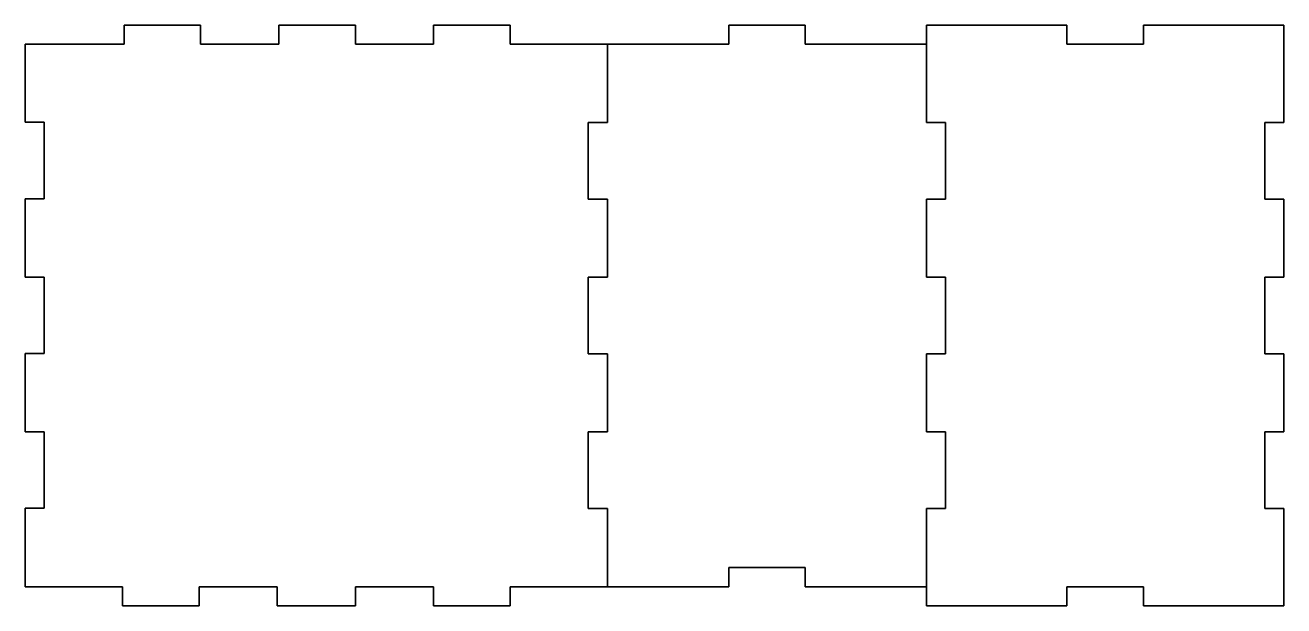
# Model space of a CAD drawing. Header units: millimetres. Extents: x -3 to 194, y -88 to 3.
import ezdxf

# ---------------------------------------------------------------- set-up
doc = ezdxf.new("R2010")
doc.units = ezdxf.units.MM
doc.layers.add('粗实线层', color=7, linetype='Continuous', lineweight=35)

msp = doc.modelspace()

# ---------------------------------------------------------------- linework, layer by layer
at = {"layer": '粗实线层'}
for p, q in [((24.5, 2.968), (12.5, 2.968)), ((12.5, 2.968), (12.5, -0.032)), ((24.5, -0.032), (24.5, 2.968)), ((48.75, 2.968), (36.75, 2.968)), ((36.75, 2.968), (36.75, -0.032)), ((48.75, -0.032), (48.75, 2.968)), ((73, 2.968), (61, 2.968)), ((61, 2.968), (61, -0.032)), ((73, -0.032), (73, 2.968)), ((107.25, -0.032), (107.25, 2.968)), ((107.25, 2.968), (119.25, 2.968)), ((119.25, 2.968), (119.25, -0.032)), ((138.25, -0.032), (138.25, 2.968)), ((138.25, 2.968), (160.25, 2.968)), ((160.25, 2.968), (160.25, -0.032)), ((172.25, -0.032), (172.25, 2.968)), ((172.25, 2.968), (191.25, 2.968)), ((191.25, 2.968), (194.25, 2.968)), ((194.25, 2.968), (194.25, -0.032)), ((0, 0), (-3, 0)), ((-3, 0), (-3, -12.25)), ((12.5, -0.032), (0, -0.032)), ((36.75, -0.032), (24.5, -0.032)), ((61, -0.032), (48.75, -0.032)), ((85.25, -0.032), (73, -0.032)), ((88.25, -0.032), (85.25, -0.032)), ((88.25, -12.282), (88.25, -0.032)), ((88.25, -0.032), (107.25, -0.032)), ((119.25, -0.032), (138.25, -0.032)), ((138.25, -0.032), (138.25, -12.282)), ((160.25, -0.032), (172.25, -0.032)), ((194.25, -0.032), (194.25, -12.282)), ((-3, -12.25), (0, -12.25)), ((0, -12.25), (0, -24.25)), ((85.25, -24.282), (85.25, -12.282)), ((85.25, -12.282), (88.25, -12.282)), ((138.25, -12.282), (141.25, -12.282)), ((141.25, -12.282), (141.25, -24.282)), ((194.25, -12.282), (191.25, -12.282)), ((191.25, -12.282), (191.25, -24.282)), ((0, -24.25), (-3, -24.25)), ((-3, -24.25), (-3, -36.5)), ((88.25, -24.282), (85.25, -24.282)), ((88.25, -36.532), (88.25, -24.282)), ((141.25, -24.282), (138.25, -24.282)), ((138.25, -24.282), (138.25, -36.532)), ((191.25, -24.282), (194.25, -24.282)), ((194.25, -24.282), (194.25, -36.532)), ((-3, -36.5), (0, -36.5)), ((0, -36.5), (0, -48.5)), ((85.25, -48.532), (85.25, -36.532)), ((85.25, -36.532), (88.25, -36.532)), ((138.25, -36.532), (141.25, -36.532)), ((141.25, -36.532), (141.25, -48.532)), ((194.25, -36.532), (191.25, -36.532)), ((191.25, -36.532), (191.25, -48.532)), ((0, -48.5), (-3, -48.5)), ((-3, -48.5), (-3, -60.75)), ((88.25, -48.532), (85.25, -48.532)), ((88.25, -60.785), (88.25, -48.532)), ((141.25, -48.532), (138.25, -48.532)), ((138.25, -48.532), (138.25, -60.782)), ((191.25, -48.532), (194.25, -48.532)), ((194.25, -48.532), (194.25, -60.782)), ((-3, -60.75), (0, -60.75)), ((0, -60.75), (0, -72.75)), ((85.25, -72.785), (85.25, -60.785)), ((85.25, -60.785), (88.25, -60.785)), ((138.25, -60.782), (141.25, -60.782)), ((141.25, -60.782), (141.25, -72.782)), ((194.25, -60.782), (191.25, -60.782)), ((191.25, -60.782), (191.25, -72.782)), ((0, -72.75), (-3, -72.75)), ((-3, -72.75), (-3, -85.035)), ((88.25, -72.785), (85.25, -72.785)), ((88.25, -85.035), (88.25, -72.785)), ((141.25, -72.782), (138.25, -72.782)), ((138.25, -72.782), (138.25, -85.032)), ((191.25, -72.782), (194.25, -72.782)), ((194.25, -72.782), (194.25, -85.032)), ((119.25, -82.032), (107.25, -82.032)), ((107.25, -82.032), (107.25, -85.032)), ((119.25, -85.032), (119.25, -82.032)), ((-3, -85.035), (0, -85.035)), ((0, -85.035), (12.25, -85.035)), ((12.25, -85.035), (12.25, -88.035)), ((24.25, -88.035), (24.25, -85.035)), ((24.25, -85.035), (36.5, -85.035)), ((36.5, -85.035), (36.5, -88.035)), ((48.75, -88.035), (48.75, -85.035)), ((48.75, -85.035), (61, -85.035)), ((61, -85.035), (61, -88.035)), ((73, -88.035), (73, -85.035)), ((73, -85.035), (85.25, -85.035)), ((85.25, -85.035), (88.25, -85.035)), ((107.25, -85.032), (88.25, -85.032)), ((138.25, -85.032), (119.25, -85.032)), ((138.25, -88.032), (138.25, -85.032)), ((172.25, -85.032), (160.25, -85.032)), ((160.25, -85.032), (160.25, -88.032)), ((172.25, -88.032), (172.25, -85.032)), ((194.25, -85.032), (194.25, -88.032)), ((12.25, -88.035), (24.25, -88.035)), ((36.5, -88.035), (48.75, -88.035)), ((61, -88.035), (73, -88.035)), ((141.25, -88.032), (138.25, -88.032)), ((160.25, -88.032), (141.25, -88.032)), ((191.25, -88.032), (172.25, -88.032)), ((194.25, -88.032), (191.25, -88.032))]:
    msp.add_line(p, q, dxfattribs=at)

doc.saveas('drawing.dxf')
